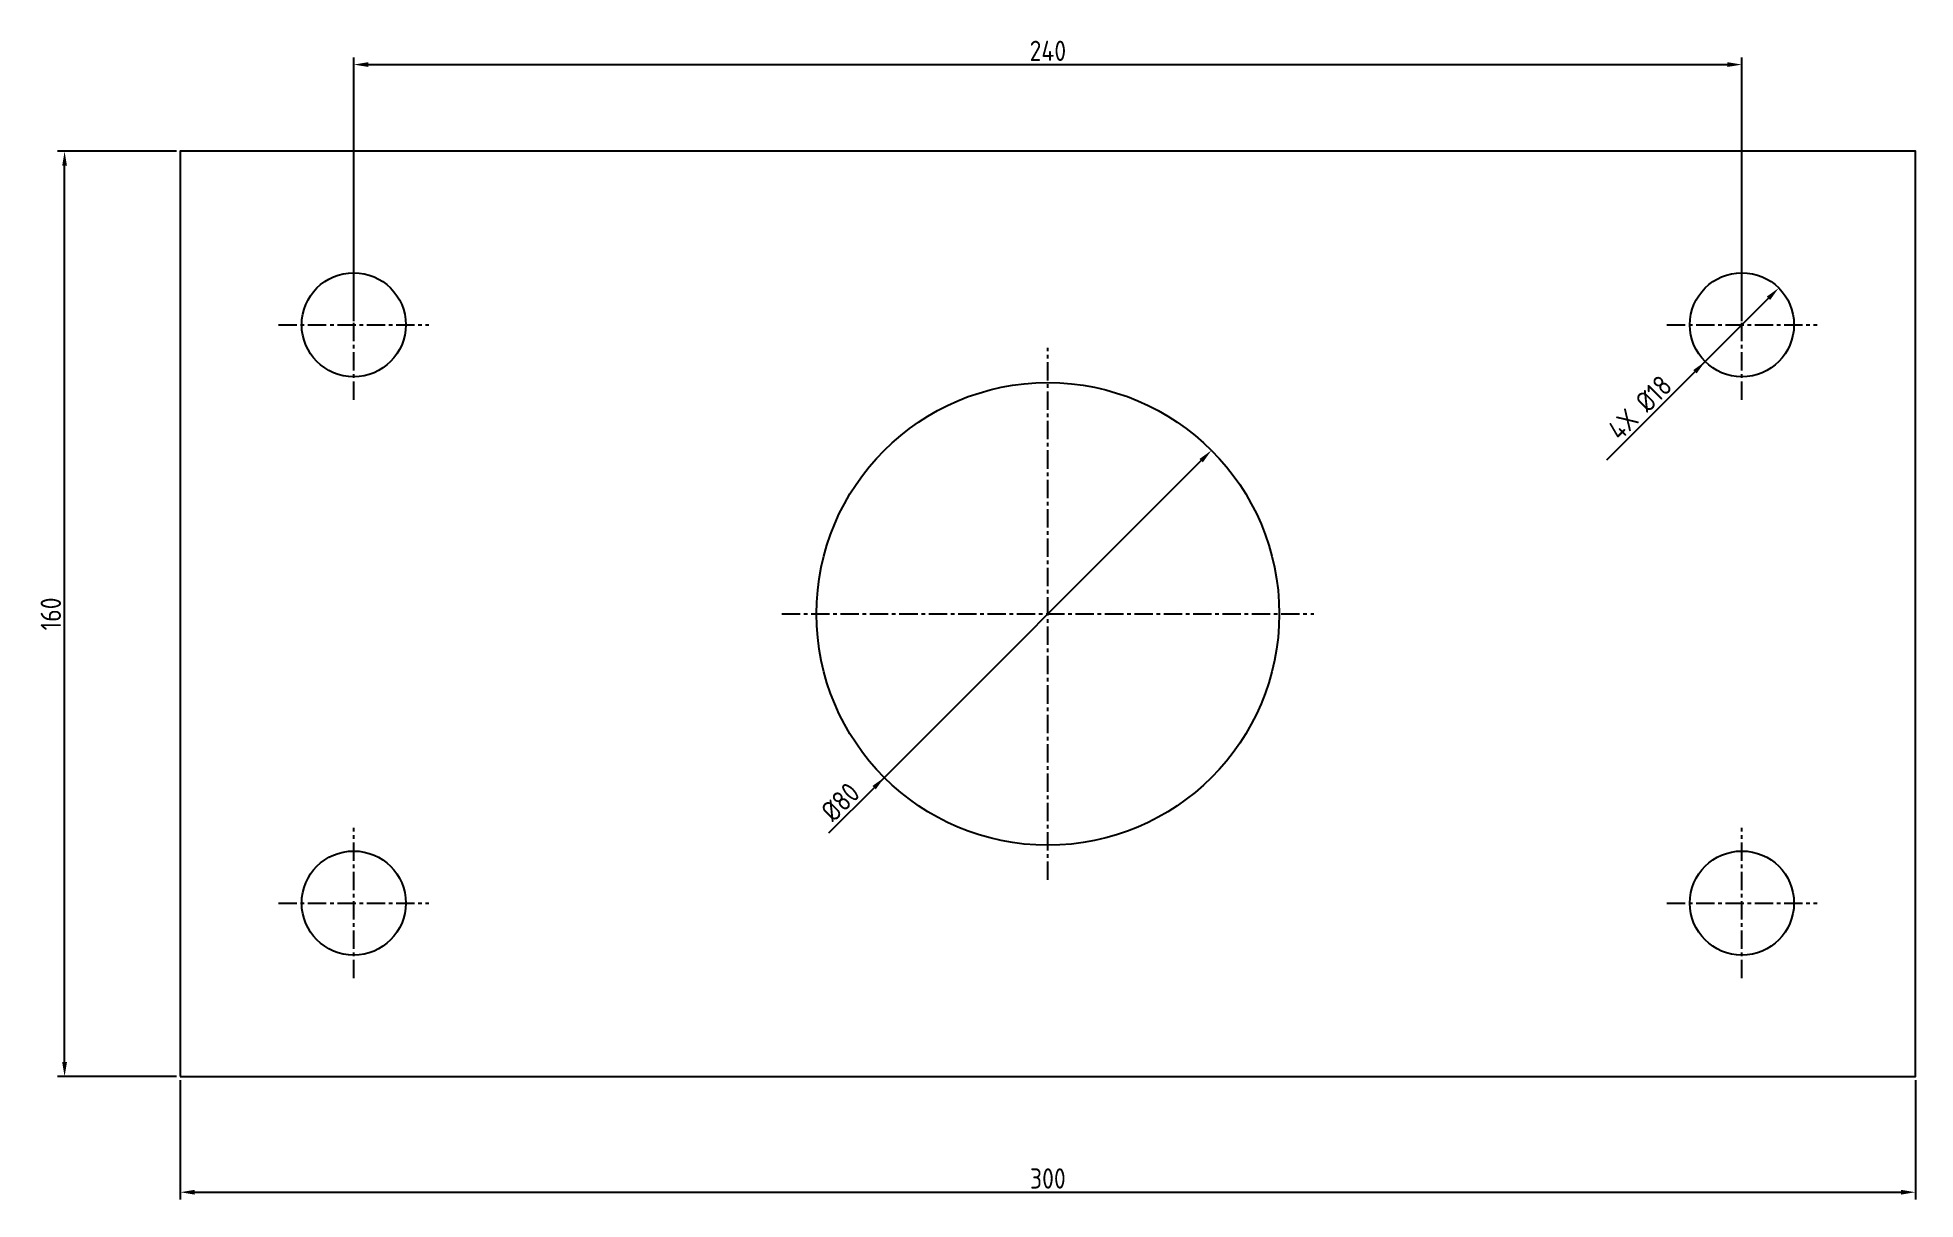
# Model space of a CAD drawing. Header units: millimetres. Extents: x -25 to 300, y -21 to 180.
import ezdxf

# ---------------------------------------------------------------- set-up
doc = ezdxf.new("R2010")
doc.units = ezdxf.units.MM
doc.linetypes.add('CENTER', pattern=[5.08, 3.175, -0.635, 0.635, -0.635])
for name, color, linetype in [('CENTER', 1, 'CENTER'), ('DIM', 3, 'Continuous'), ('OUTLINE', 7, 'Continuous')]:
    doc.layers.add(name, color=color, linetype=linetype)
doc.styles.get("Standard").update_dxf_attribs({"font": 'gbenor.shx', "bigfont": 'gbcbig.shx'})
doc.dimstyles.new('EZDXF', dxfattribs={"dimtxt": 3.5, "dimasz": 2.5, "dimexe": 1.25, "dimexo": 0.625, "dimtad": 1, "dimdec": 0, "dimzin": 12, "dimdsep": 46, "dimtxsty": 'Standard', "dimcen": 2.5, "dimazin": 3, "dimtfac": 0.5, "dimtmove": 2, "dimatfit": 3})

msp = doc.modelspace()

# ---------------------------------------------------------------- linework, layer by layer
at = {"layer": 'CENTER'}
for p, q in [((30, 117), (30, 143)), ((270, 117), (270, 143)), ((17, 130), (43, 130)), ((257, 130), (283, 130)), ((150, 34), (150, 126)), ((104, 80), (196, 80)), ((30, 17), (30, 43)), ((270, 17), (270, 43)), ((17, 30), (43, 30)), ((257, 30), (283, 30))]:
    msp.add_line(p, q, dxfattribs=at)
at = {"layer": 'OUTLINE'}
msp.add_lwpolyline([(0, 0), (300, 0), (300, 160), (0, 160)], close=True, dxfattribs=at)
for centre, radius in [((30, 130), 9), ((270, 130), 9), ((150, 80), 40), ((30, 30), 9), ((270, 30), 9)]:
    msp.add_circle(centre, radius, dxfattribs=at)

# ---------------------------------------------------------------- dimensions: what is measured, and where the dimension line sits
at = {"layer": 'DIM'}
for base, p1, p2 in [((30, 175), (30, 130), (270, 130)), ((0, -20), (0, 0), (300, 0))]:
    msp.add_linear_dim(base=base, p1=p1, p2=p2, dimstyle='EZDXF', dxfattribs=at).render()
msp.add_linear_dim(base=(-20, 0), p1=(0, 0), p2=(0, 160), angle=90, dimstyle='EZDXF', dxfattribs=at).render()
msp.add_diameter_dim_2p(p1=(276.36, 136.36), p2=(263.64, 123.64), text='4X <>', dimstyle='EZDXF', dxfattribs=at).render()
msp.add_diameter_dim_2p(p1=(178.28, 108.28), p2=(121.72, 51.72), dimstyle='EZDXF', dxfattribs=at).render()

doc.saveas('drawing.dxf')
